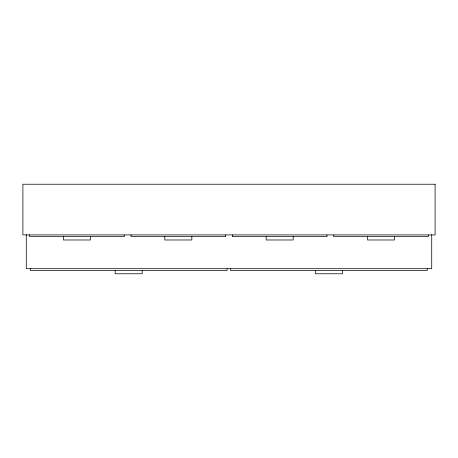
<?xml version="1.0" encoding="UTF-8"?>
<svg xmlns="http://www.w3.org/2000/svg" width="458" height="458" viewBox="0 0 458 458"><rect width="100%" height="100%" fill="white"/><g stroke="black" fill="none" stroke-linecap="round" stroke-linejoin="round"><path stroke-width="0.69" d="M431.722 234.628L431.722 268.697L26.278 268.697L26.278 234.628M428.345 234.914L428.345 236.603L333.739 236.603L333.739 234.914M427.274 268.697L427.274 270.392L230.466 270.392L230.466 268.697M394.556 236.603L394.556 239.981L367.528 239.981L367.528 236.603M342.384 270.392L342.384 273.769L315.356 273.769L315.356 270.392M326.983 234.914L326.983 236.603L232.378 236.603L232.378 234.914M293.194 236.603L293.194 239.981L266.167 239.981L266.167 236.603M227.088 268.697L227.088 270.392L30.28 270.392L30.28 268.697M225.622 234.914L225.622 236.603L131.017 236.603L131.017 234.914M191.833 236.603L191.833 239.981L164.806 239.981L164.806 236.603M142.198 270.392L142.198 273.769L115.164 273.769L115.164 270.392M124.261 234.914L124.261 236.603L29.655 236.603L29.655 234.914M90.472 236.603L90.472 239.981L63.444 239.981L63.444 236.603M435.1 184.231L22.9 184.231L22.9 234.914L435.1 234.914L435.1 184.231"/></g></svg>
